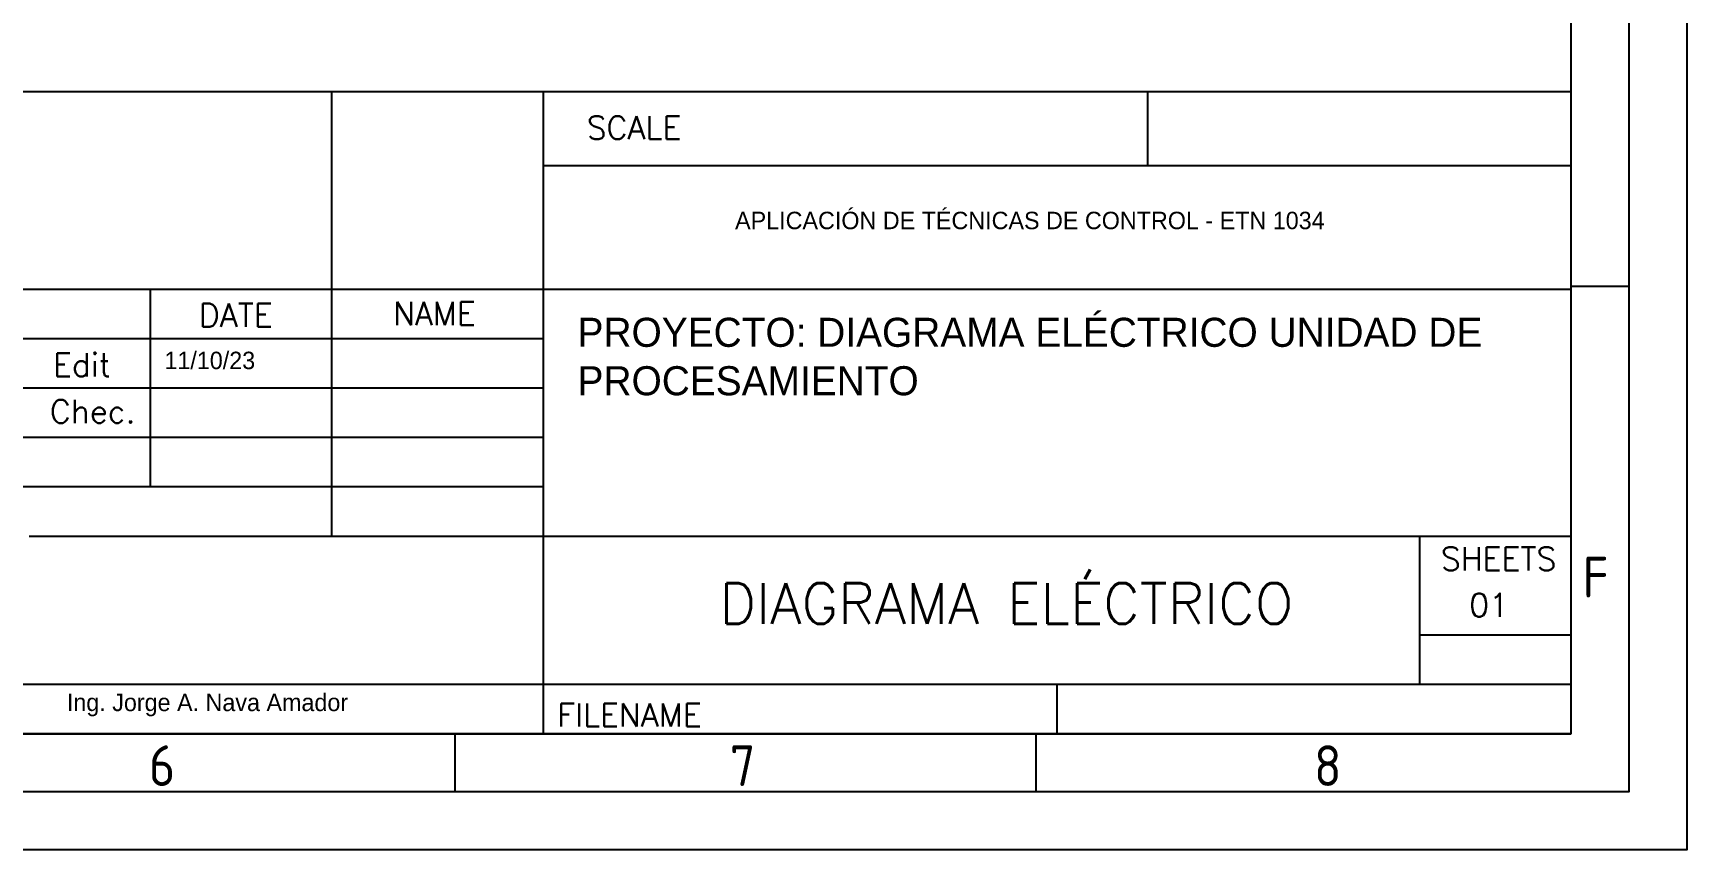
# Model space of a CAD drawing. Header units: millimetres. Extents: x 0 to 420, y 0 to 297.
# Drawn here: x 277.7 to 420, y 0 to 70.3 of the extents above; entities that cross this region are included whole.
import ezdxf
from ezdxf.enums import TextEntityAlignment as Align

# ---------------------------------------------------------------- set-up
doc = ezdxf.new("R2010")
doc.units = ezdxf.units.MM
doc.header["$LTSCALE"] = 6
for name, color, linetype in [('025', 1, 'Continuous'), ('035', 5, 'Continuous'), ('07', 7, 'Continuous')]:
    doc.layers.add(name, color=color, linetype=linetype)
doc.styles.add('ISO Proportional', font='isocp.shx')
doc.styles.add('WD', font='romans.shx')

# ---------------------------------------------------------------- blocks, each defined once
blk = doc.blocks.new('IEC_border_a3')
at = {"layer": '035'}
for p, q in [((415, 48.46), (410.02, 48.46)), ((314, 10), (314, 5)), ((364, 10), (364, 5))]:
    blk.add_line(p, q, dxfattribs=at)
for points in [[(0, 297), (420, 297), (420, 0), (0, 0)], [(18, 287), (410, 287), (410, 10), (18, 10)]]:
    blk.add_lwpolyline(points, close=True, dxfattribs=at)
at = {"layer": '07'}
blk.add_lwpolyline([(13, 292), (415, 292), (415, 5), (13, 5)], close=True, dxfattribs=at)
at = {"layer": '035', "style": 'ISO Proportional'}
for s, p in [('F', (411.02, 21.72)), ('6', (287.69, 5.5)), ('7', (337.67, 5.5)), ('8', (387.92, 5.5))]:
    blk.add_text(s, height=3.5, dxfattribs=at).set_placement(p)
blk = doc.blocks.new('IEC_tblock_a3')
at = {"layer": '035'}
for p, q in [((-106.6, 55.25), (-106.6, 17)), ((-36.4, 55.25), (-36.4, 48.88)), ((-88.4, 48.88), (0, 48.88)), ((-122.2, 38.25), (-122.2, 21.25)), ((-187.2, 34), (-88.4, 34)), ((-187.2, 29.75), (-88.4, 29.75)), ((-187.2, 25.5), (-88.4, 25.5)), ((-187.2, 21.25), (-88.4, 21.25)), ((-13, 8.5), (0, 8.5)), ((-187.2, 4.25), (0, 4.25)), ((-44.2, 4.25), (-44.2, 0))]:
    blk.add_line(p, q, dxfattribs=at)
at = {"layer": '07'}
for p, q in [((-187.2, 55.25), (0, 55.25)), ((-88.4, 55.25), (-88.4, 0)), ((0, 55.25), (0, 0)), ((-187.2, 38.25), (0, 38.25)), ((-132.6, 17), (0, 17)), ((-13, 17), (-13, 4.25)), ((-187.2, 0), (0, 0))]:
    blk.add_line(p, q, dxfattribs=at)
at = {"style": 'WD'}
for tag, p in [('SCALE', (-69.88, 51.07)), ('SH', (-8.74, 10.06)), ('FILENAME', (-68.15, 0.8))]:
    blk.add_attdef(tag, p, '', height=2, dxfattribs=at)
for tag, height, p in [('PROJDESC', 5, (-45.9, 29.2)), ('EDDATE', 2, (-114.97, 30.8)), ('EDBY', 2, (-98.02, 30.86)), ('CKDATE', 2, (-114.85, 26.58)), ('CKBY', 2, (-97.88, 26.3)), ('DWGDESC', 5, (-44.85, 19.72)), ('DWGNO', 3.5, (-48.54, 9.46))]:
    blk.add_attdef(tag, text='', height=height, dxfattribs=at).set_placement(p, align=Align.CENTER)
at = {"style": 'WD', "flags": 1}
blk.add_attdef('WD_TB', (-120.95, 11.91), '', height=2, dxfattribs=at)
at = {"layer": '025', "style": 'WD'}
for s, p in [('SCALE', (-80.57, 51.13)), ('NAME', (-97.74, 35.14))]:
    blk.add_text(s, height=2, dxfattribs=at).set_placement(p, align=Align.CENTER)
for s, p in [('DATE', (-118, 35)), ('Edit', (-130.55, 30.72)), ('Chec.', (-130.82, 26.72)), ('SHEETS', (-11.17, 14.05)), ('FILENAME', (-87.18, 0.61))]:
    blk.add_text(s, height=2, dxfattribs=at).set_placement(p)

msp = doc.modelspace()

# ---------------------------------------------------------------- block references
msp.add_blockref('IEC_border_a3', (0, 0))
ref = msp.add_blockref('IEC_tblock_a3', (410, 10))
ref.add_attrib('DWGNO', 'DIAGRAMA ELÉCTRICO', dxfattribs={"height": 3.5, "style": 'WD'}).set_placement((361.46, 19.46), align=Align.CENTER)
ref.add_attrib('SH', '01', (401.26, 20.06), dxfattribs={"height": 2, "style": 'WD'})

# ---------------------------------------------------------------- texts
at = {"attachment_point": 1}
for s, width, insert, char_height in [('APLICACIÓN DE TÉCNICAS DE CONTROL - ETN 1034', 64.7096, (338.12, 54.9), 1.5), ('PROYECTO: DIAGRAMA ELÉCTRICO UNIDAD DE PROCESAMIENTO', 81.9987, (324.57, 45.78), 2.5), ('11/10/23', 13.0311, (289.03, 42.86), 1.5), ('Ing. Jorge A. Nava Amador', 38.5954, (280.64, 13.44), 1.5)]:
    msp.add_mtext_dynamic_manual_height_columns(s, width=width, gutter_width=12.5, heights=[0], dxfattribs=dict(at, insert=insert, char_height=char_height))

doc.saveas('drawing.dxf')
